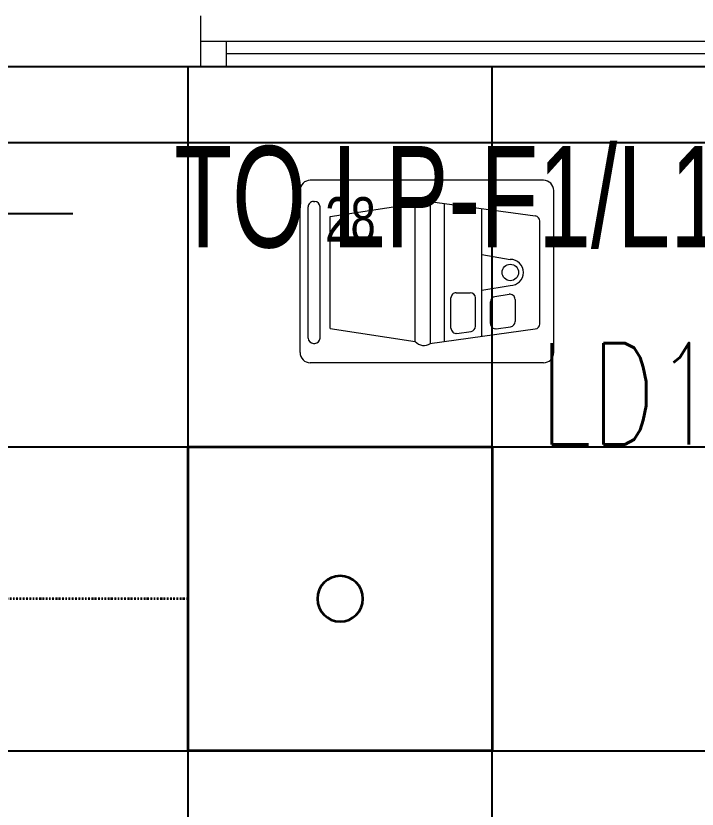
# Model space of a CAD drawing. Extents: x -12260 to 57327, y -29287 to 19916.
# Drawn here: x 12337 to 13680, y -4275 to -2710 of the extents above; entities that cross this region are included whole.
import ezdxf
from ezdxf import colors
from ezdxf.entities.mleader import LeaderData, LeaderLine
from ezdxf.enums import TextEntityAlignment as Align
from ezdxf.math import Vec2, Vec3

# ---------------------------------------------------------------- set-up
doc = ezdxf.new("R2010")
doc.units = 0
doc.header["$LTSCALE"] = 0.25
doc.linetypes.add('DASHDOT', pattern=[25.4, 12.7, -6.35, 0, -6.35])
for name, color, linetype, lineweight in [('01-First Floor$0$72_EGR_EQP_TAG', 142, 'Continuous', 5), ('01-First Floor$0$Aluminum', 251, 'Continuous', 5), ('01-First Floor$0$LOADING', 253, 'Continuous', 5), ('01-First Floor$0$Walls', 251, 'Continuous', 5), ('E-LITE-CIRC-NUMB', 6, 'Continuous', 25), ('E-LITE-CLNG', 150, 'Continuous', 35), ('E-LITE-CLNG-CNDT', 6, 'DASHDOT', 35), ('E-LITE-CTRL', 6, 'Continuous', 25), ('E-LITE-IDEN', 6, 'Continuous', 25), ('E-LITE-TEXT', 6, 'Continuous', 25)]:
    doc.layers.add(name, color=color, linetype=linetype, lineweight=lineweight)
doc.layers.add('01-First Floor$0$FALSE CEILING', color=251, linetype='Continuous')
doc.styles.add('01-First Floor$0$X3G_ENTITY_257CFD', font='swisscl.ttf', dxfattribs={"height": 200})
doc.styles.add('DC_Elc_Romans', font='elc_romans.shx', dxfattribs={"width": 0.7})
doc.styles.add('DC_SIMPLEX', font='SIMPLEX.shx', dxfattribs={"width": 0.7})

# ---------------------------------------------------------------- blocks, each defined once
blk = doc.blocks.new('*X471')
at = {"color": 0}
for p, q in [((5, 3), (5, 3)), ((5, 3), (5, 3)), ((5, 3), (5, 3)), ((5, 3), (5, 3)), ((5, 3), (5, 3)), ((5, 3), (5, 3)), ((5, 3), (5, 3)), ((5, 3), (5, 3)), ((5, 3), (5, 3)), ((5, 3), (5, 3)), ((5, 3), (5, 3)), ((5, 3), (5, 3)), ((5, 3), (5, 3)), ((5, 3), (5, 3)), ((5, 3), (5, 3)), ((5, 3), (5, 3)), ((5, 3), (5, 3)), ((5, 3), (5, 3)), ((5, 3), (5, 3)), ((5, 3), (5, 3)), ((5, 3), (5, 3)), ((5, 3), (5, 3)), ((5, 3), (5, 3)), ((5, 3), (5, 3)), ((5, 3), (5, 3)), ((5, 3), (5, 3)), ((5, 3), (5, 3)), ((5, 3), (5, 3)), ((5, 3), (5, 3)), ((5, 3), (5, 3)), ((5, 3), (5, 3)), ((5, 3), (5, 3)), ((5, 3), (5, 3)), ((5, 3), (5, 3)), ((5, 3), (5, 3)), ((5, 3), (5, 3)), ((5, 3), (5, 3)), ((5, 3), (5, 3)), ((5, 3), (5, 3)), ((5, 3), (5, 3)), ((5, 3), (5, 3)), ((5, 3), (5, 3)), ((5, 3), (5, 3)), ((5, 3), (5, 3)), ((5, 3), (5, 3)), ((5, 3), (5, 3)), ((5, 3), (5, 3)), ((5, 3), (5, 3)), ((5, 3), (5, 3)), ((5, 3), (5, 3)), ((5, 3), (5, 3)), ((5, 3), (5, 3)), ((5, 3), (5, 3)), ((5, 3), (5, 3)), ((5, 3), (5, 3)), ((5, 3), (5, 3)), ((5, 3), (5, 3)), ((5, 3), (5, 3)), ((5, 3), (5, 3)), ((5, 3), (5, 3)), ((5, 3), (5, 3)), ((5, 3), (5, 3)), ((5, 3), (5, 3)), ((5, 3), (5, 3)), ((5, 3), (5, 3)), ((5, 3), (5, 3)), ((6, 3), (5, 3)), ((5, 3), (5, 3)), ((6, 3), (5, 3)), ((5, 3), (5, 3)), ((6, 3), (5, 3)), ((5, 3), (5, 3)), ((6, 3), (5, 3)), ((5, 3), (5, 3)), ((5, 3), (5, 3)), ((5, 3), (5, 3)), ((5, 3), (5, 3)), ((5, 3), (5, 3)), ((5, 3), (5, 3)), ((5, 3), (5, 3)), ((5, 3), (5, 3)), ((5, 3), (5, 3)), ((5, 3), (5, 3)), ((5, 3), (5, 3)), ((5, 3), (5, 3)), ((5, 3), (5, 3)), ((5, 3), (5, 3)), ((5, 3), (5, 3)), ((5, 3), (5, 3)), ((5, 3), (5, 3)), ((5, 3), (5, 3)), ((5, 3), (5, 3)), ((5, 3), (5, 3)), ((5, 3), (5, 3)), ((5, 3), (5, 3)), ((5, 3), (5, 3)), ((6, 3), (6, 3)), ((6, 3), (6, 3)), ((6, 3), (6, 3)), ((6, 3), (6, 3)), ((6, 3), (6, 3)), ((6, 3), (6, 3)), ((6, 3), (6, 3)), ((6, 3), (6, 3)), ((6, 3), (6, 3)), ((6, 3), (6, 3)), ((6, 3), (6, 3)), ((6, 3), (6, 3)), ((6, 3), (6, 3)), ((6, 3), (6, 3)), ((6, 3), (6, 3)), ((6, 3), (6, 3)), ((6, 3), (6, 3)), ((6, 3), (6, 3)), ((6, 3), (6, 3)), ((6, 3), (6, 3)), ((6, 3), (6, 3)), ((6, 3), (6, 3)), ((6, 3), (6, 3)), ((6, 3), (6, 3)), ((6, 3), (6, 3)), ((6, 3), (6, 3)), ((6, 3), (6, 3)), ((6, 3), (6, 3)), ((6, 3), (6, 3)), ((6, 3), (6, 3)), ((6, 3), (6, 3)), ((6, 3), (6, 3)), ((6, 3), (6, 3)), ((6, 3), (6, 3)), ((6, 3), (6, 3)), ((6, 3), (6, 3)), ((6, 3), (6, 3)), ((6, 3), (6, 3)), ((6, 3), (6, 3)), ((6, 3), (6, 3)), ((6, 3), (6, 3)), ((6, 3), (6, 3)), ((6, 3), (6, 3)), ((6, 3), (6, 3)), ((6, 3), (6, 3)), ((6, 3), (6, 3)), ((6, 3), (6, 3)), ((6, 3), (6, 3)), ((6, 3), (6, 3)), ((6, 3), (6, 3)), ((6, 3), (6, 3)), ((6, 3), (6, 3)), ((6, 3), (6, 3)), ((6, 3), (6, 3)), ((6, 3), (6, 3)), ((6, 3), (6, 3)), ((6, 3), (6, 3)), ((6, 3), (6, 3)), ((6, 3), (6, 3)), ((6, 3), (6, 3)), ((6, 3), (6, 3)), ((6, 3), (6, 3)), ((6, 3), (6, 3)), ((6, 3), (6, 3)), ((6, 3), (6, 3)), ((6, 3), (6, 3)), ((6, 3), (6, 3)), ((6, 3), (6, 3)), ((6, 3), (6, 3)), ((6, 3), (6, 3)), ((6, 3), (6, 3)), ((6, 3), (6, 3)), ((6, 3), (6, 3)), ((6, 3), (6, 3)), ((6, 3), (6, 3)), ((6, 3), (6, 3)), ((6, 3), (6, 3)), ((6, 3), (6, 3)), ((6, 3), (6, 3)), ((6, 3), (6, 3)), ((6, 3), (6, 3)), ((6, 3), (6, 3)), ((6, 3), (6, 3)), ((6, 3), (6, 3)), ((6, 3), (6, 3)), ((6, 3), (6, 3)), ((6, 3), (6, 3)), ((6, 3), (6, 3)), ((6, 3), (6, 3)), ((6, 3), (6, 3)), ((6, 3), (6, 3)), ((6, 3), (6, 3)), ((6, 3), (6, 3)), ((6, 3), (6, 3)), ((6, 3), (6, 3)), ((6, 3), (6, 3)), ((6, 3), (6, 3)), ((6, 3), (6, 3)), ((6, 3), (6, 3)), ((6, 3), (6, 3)), ((6, 3), (6, 3)), ((6, 3), (6, 3)), ((6, 3), (6, 3)), ((6, 3), (6, 3)), ((6, 3), (6, 3)), ((6, 3), (6, 3)), ((6, 3), (6, 3)), ((6, 3), (6, 3)), ((6, 3), (6, 3)), ((6, 3), (6, 3)), ((6, 3), (6, 3)), ((6, 3), (6, 3)), ((6, 3), (6, 3)), ((6, 3), (6, 3)), ((6, 3), (6, 3)), ((6, 3), (6, 3)), ((6, 3), (6, 3)), ((6, 3), (6, 3)), ((6, 3), (6, 3)), ((6, 3), (6, 3)), ((6, 3), (6, 3)), ((6, 3), (6, 3)), ((6, 3), (6, 3)), ((6, 3), (6, 3)), ((6, 3), (6, 3)), ((6, 3), (6, 3)), ((6, 3), (6, 3)), ((6, 3), (6, 3)), ((6, 3), (6, 3)), ((6, 3), (6, 3)), ((6, 3), (6, 3)), ((6, 3), (6, 3)), ((6, 3), (6, 3)), ((6, 3), (6, 3)), ((6, 3), (6, 3)), ((6, 3), (6, 3)), ((6, 3), (6, 3)), ((6, 3), (6, 3)), ((6, 3), (6, 3)), ((6, 3), (6, 3)), ((6, 3), (6, 3)), ((6, 3), (6, 3)), ((6, 3), (6, 3)), ((6, 3), (6, 3)), ((6, 3), (6, 3)), ((6, 3), (6, 3)), ((6, 3), (6, 3)), ((6, 3), (6, 3)), ((6, 3), (6, 3)), ((6, 3), (6, 3)), ((6, 3), (6, 3)), ((6, 3), (6, 3)), ((6, 3), (6, 3)), ((6, 3), (6, 3)), ((6, 3), (6, 3)), ((6, 3), (6, 3)), ((6, 3), (6, 3)), ((6, 3), (6, 3)), ((6, 3), (6, 3)), ((6, 3), (6, 3)), ((6, 3), (6, 3)), ((6, 3), (6, 3)), ((6, 3), (6, 3)), ((6, 3), (6, 3)), ((6, 3), (6, 3)), ((6, 3), (6, 3)), ((6, 3), (6, 3)), ((6, 3), (6, 3)), ((6, 3), (6, 3)), ((6, 3), (6, 3)), ((6, 3), (6, 3)), ((6, 3), (6, 3)), ((6, 3), (6, 3)), ((6, 3), (6, 3)), ((6, 3), (6, 3)), ((6, 3), (6, 3)), ((6, 3), (6, 3)), ((6, 3), (6, 3)), ((6, 3), (6, 3)), ((6, 3), (6, 3)), ((6, 3), (6, 3)), ((6, 3), (6, 3)), ((6, 3), (6, 3)), ((6, 3), (6, 3)), ((6, 3), (6, 3)), ((6, 3), (6, 3)), ((6, 3), (6, 3)), ((6, 3), (6, 3)), ((6, 3), (6, 3)), ((6, 3), (6, 3)), ((6, 3), (6, 3)), ((6, 3), (6, 3)), ((6, 3), (6, 3)), ((6, 3), (6, 3)), ((6, 3), (6, 3)), ((6, 3), (6, 3)), ((6, 3), (6, 3)), ((6, 3), (6, 3)), ((6, 3), (6, 3)), ((6, 3), (6, 3)), ((6, 3), (6, 3)), ((6, 3), (6, 3)), ((6, 3), (6, 3)), ((6, 3), (6, 3)), ((6, 3), (5, 3)), ((6, 3), (5, 3)), ((6, 3), (5, 3)), ((6, 3), (5, 3)), ((6, 3), (5, 3)), ((6, 3), (6, 3)), ((6, 3), (6, 3)), ((6, 3), (6, 3)), ((6, 3), (6, 3)), ((6, 3), (6, 3)), ((6, 3), (6, 3)), ((6, 3), (6, 3)), ((6, 3), (6, 3)), ((6, 3), (6, 3)), ((6, 3), (6, 3)), ((6, 3), (6, 3)), ((6, 3), (6, 3)), ((6, 3), (6, 3)), ((6, 3), (6, 3)), ((6, 3), (6, 3)), ((6, 3), (6, 3)), ((6, 3), (6, 3)), ((6, 3), (6, 3)), ((6, 3), (6, 3)), ((6, 3), (6, 3)), ((6, 3), (6, 3)), ((6, 3), (6, 3)), ((6, 3), (6, 3)), ((6, 3), (6, 3)), ((6, 3), (6, 3)), ((6, 3), (6, 3)), ((6, 3), (6, 3)), ((6, 3), (6, 3)), ((6, 3), (6, 3)), ((6, 3), (6, 3)), ((6, 3), (6, 3)), ((6, 3), (6, 3)), ((6, 3), (6, 3)), ((6, 3), (6, 3)), ((6, 3), (6, 3)), ((6, 3), (6, 3)), ((6, 3), (6, 3)), ((6, 3), (6, 3)), ((6, 3), (6, 3)), ((6, 3), (6, 3)), ((6, 3), (6, 3)), ((6, 3), (6, 3)), ((6, 3), (6, 3)), ((6, 3), (6, 3)), ((6, 3), (6, 3)), ((6, 3), (6, 3)), ((6, 3), (6, 3)), ((6, 3), (6, 3)), ((6, 3), (6, 3)), ((6, 3), (6, 3)), ((6, 3), (6, 3)), ((6, 3), (6, 3)), ((6, 3), (6, 3)), ((6, 3), (6, 3)), ((6, 3), (6, 3)), ((6, 3), (6, 3)), ((6, 3), (6, 3)), ((6, 3), (6, 3)), ((6, 3), (6, 3)), ((6, 3), (6, 3)), ((6, 3), (6, 3)), ((6, 3), (6, 3)), ((6, 3), (6, 3)), ((6, 3), (6, 3)), ((6, 3), (6, 3)), ((6, 3), (6, 3)), ((6, 3), (6, 3)), ((6, 3), (6, 3)), ((6, 3), (6, 3)), ((6, 3), (6, 3)), ((6, 3), (6, 3)), ((6, 3), (6, 3)), ((6, 3), (6, 3)), ((6, 3), (6, 3)), ((6, 3), (6, 3)), ((6, 3), (6, 3)), ((6, 3), (6, 3)), ((6, 3), (6, 3)), ((6, 3), (6, 3)), ((6, 3), (6, 3)), ((6, 3), (6, 3)), ((6, 3), (6, 3)), ((6, 3), (6, 3)), ((6, 3), (6, 3)), ((6, 3), (6, 3)), ((6, 3), (6, 3)), ((6, 3), (6, 3)), ((6, 3), (6, 3)), ((6, 3), (6, 3)), ((6, 3), (6, 3)), ((6, 3), (6, 3)), ((6, 3), (6, 3)), ((6, 3), (6, 3)), ((6, 3), (6, 3)), ((6, 3), (6, 3)), ((6, 3), (6, 3)), ((6, 3), (6, 3)), ((6, 3), (6, 3)), ((6, 3), (6, 3)), ((6, 3), (6, 3)), ((6, 3), (6, 3)), ((6, 3), (6, 3)), ((6, 3), (6, 3)), ((6, 3), (6, 3)), ((6, 3), (6, 3)), ((6, 3), (6, 3)), ((6, 3), (6, 3)), ((6, 3), (6, 3)), ((6, 3), (6, 3)), ((6, 3), (6, 3)), ((6, 3), (6, 3)), ((6, 3), (6, 3)), ((6, 3), (6, 3)), ((6, 3), (6, 3)), ((6, 3), (6, 3)), ((6, 3), (6, 3)), ((6, 3), (6, 3)), ((6, 3), (6, 3)), ((6, 3), (6, 3)), ((6, 3), (6, 3)), ((6, 3), (6, 3)), ((6, 3), (6, 3)), ((6, 3), (6, 3)), ((6, 3), (6, 3)), ((6, 3), (6, 3)), ((6, 3), (6, 3)), ((6, 3), (6, 3)), ((6, 3), (6, 3)), ((6, 3), (6, 3)), ((6, 3), (6, 3)), ((6, 3), (6, 3)), ((6, 3), (6, 3)), ((6, 3), (6, 3)), ((6, 3), (6, 3)), ((6, 3), (6, 3)), ((6, 3), (6, 3)), ((6, 3), (6, 3)), ((6, 3), (6, 3)), ((6, 3), (6, 3)), ((6, 3), (6, 3)), ((6, 3), (6, 3)), ((6, 3), (6, 3)), ((6, 3), (6, 3)), ((6, 3), (6, 3)), ((6, 3), (6, 3)), ((6, 3), (6, 3)), ((6, 3), (6, 3)), ((6, 3), (6, 3)), ((6, 3), (6, 3)), ((6, 3), (6, 3)), ((6, 3), (6, 3)), ((6, 3), (6, 3)), ((6, 3), (6, 3)), ((6, 3), (6, 3)), ((6, 3), (6, 3)), ((6, 3), (6, 3)), ((6, 3), (6, 3)), ((6, 3), (6, 3)), ((6, 3), (6, 3)), ((6, 3), (6, 3)), ((6, 3), (6, 3)), ((6, 3), (6, 3)), ((6, 3), (6, 3)), ((6, 3), (6, 3)), ((6, 3), (6, 3)), ((6, 3), (6, 3)), ((6, 3), (6, 3)), ((6, 3), (6, 3)), ((6, 3), (6, 3)), ((6, 3), (6, 3)), ((6, 3), (6, 3)), ((6, 3), (6, 3)), ((6, 3), (6, 3)), ((6, 3), (6, 3)), ((6, 3), (6, 3)), ((6, 3), (6, 3)), ((6, 3), (6, 3)), ((6, 3), (6, 3)), ((6, 3), (6, 3)), ((6, 3), (6, 3)), ((6, 3), (6, 3)), ((6, 3), (6, 3)), ((6, 3), (6, 3)), ((6, 3), (6, 3)), ((6, 3), (6, 3)), ((6, 3), (6, 3)), ((6, 3), (6, 3)), ((6, 3), (6, 3)), ((6, 3), (6, 3)), ((6, 3), (6, 3)), ((6, 3), (6, 3)), ((6, 3), (6, 3)), ((6, 3), (6, 3)), ((6, 3), (6, 3)), ((6, 3), (6, 3)), ((6, 3), (6, 3)), ((6, 3), (6, 3)), ((6, 3), (6, 3)), ((6, 3), (6, 3)), ((6, 3), (6, 3)), ((6, 3), (6, 3)), ((6, 3), (6, 3)), ((6, 3), (6, 3)), ((6, 3), (6, 3)), ((6, 3), (6, 3)), ((6, 3), (6, 3)), ((6, 3), (6, 3)), ((6, 3), (6, 3)), ((6, 3), (6, 3)), ((6, 3), (6, 3)), ((6, 3), (6, 3)), ((6, 3), (6, 3)), ((6, 3), (6, 3)), ((6, 3), (6, 3)), ((6, 3), (6, 3)), ((6, 3), (6, 3)), ((6, 3), (6, 3)), ((6, 3), (6, 3)), ((6, 3), (6, 3)), ((6, 3), (6, 3)), ((6, 3), (6, 3)), ((6, 3), (6, 3)), ((6, 3), (6, 3)), ((6, 3), (6, 3)), ((6, 3), (6, 3)), ((6, 3), (6, 3)), ((6, 3), (6, 3)), ((6, 3), (6, 3)), ((6, 3), (6, 3)), ((6, 3), (6, 3)), ((6, 3), (6, 3)), ((6, 3), (6, 3)), ((6, 3), (6, 3)), ((6, 3), (6, 3)), ((6, 3), (6, 3)), ((6, 3), (6, 3)), ((6, 3), (6, 3)), ((6, 3), (6, 3)), ((6, 3), (6, 3)), ((6, 3), (6, 3)), ((6, 3), (6, 3)), ((6, 3), (6, 3)), ((6, 3), (6, 3)), ((6, 3), (6, 3)), ((6, 3), (6, 3)), ((6, 3), (6, 3)), ((6, 3), (6, 3)), ((6, 3), (6, 3)), ((6, 3), (6, 3)), ((6, 3), (6, 3)), ((6, 3), (6, 3)), ((6, 3), (6, 3)), ((6, 3), (6, 3)), ((6, 3), (6, 3)), ((6, 3), (6, 3)), ((6, 3), (6, 3)), ((6, 3), (6, 3)), ((6, 3), (6, 3)), ((6, 3), (6, 3)), ((6, 3), (6, 3)), ((6, 3), (6, 3)), ((6, 3), (6, 3)), ((6, 3), (6, 3)), ((6, 3), (6, 3)), ((6, 3), (6, 3)), ((6, 3), (6, 3)), ((6, 3), (6, 3)), ((6, 3), (6, 3)), ((6, 3), (6, 3)), ((6, 3), (6, 3)), ((6, 3), (6, 3)), ((6, 3), (6, 3)), ((6, 3), (6, 3)), ((6, 3), (6, 3)), ((6, 3), (6, 3)), ((6, 3), (6, 3)), ((6, 3), (6, 3)), ((6, 3), (6, 3)), ((6, 3), (6, 3)), ((6, 3), (6, 3)), ((6, 3), (6, 3)), ((6, 3), (6, 3)), ((6, 3), (6, 3)), ((6, 3), (6, 3)), ((6, 3), (6, 3)), ((6, 3), (6, 3)), ((6, 3), (6, 3)), ((6, 3), (6, 3)), ((6, 3), (6, 3)), ((6, 3), (6, 3)), ((6, 3), (6, 3)), ((6, 3), (6, 3)), ((6, 3), (6, 3)), ((6, 3), (6, 3)), ((6, 3), (6, 3)), ((6, 3), (6, 3)), ((6, 3), (6, 3)), ((6, 3), (6, 3)), ((6, 3), (6, 3)), ((6, 3), (6, 3)), ((6, 3), (6, 3)), ((6, 3), (6, 3)), ((6, 3), (6, 3)), ((6, 3), (6, 3)), ((6, 3), (6, 3)), ((6, 3), (6, 3)), ((6, 3), (6, 3)), ((6, 3), (6, 3)), ((6, 3), (6, 3)), ((6, 3), (6, 3)), ((6, 3), (6, 3)), ((6, 3), (6, 3)), ((6, 3), (6, 3)), ((6, 3), (6, 3)), ((6, 3), (6, 3)), ((6, 3), (6, 3)), ((6, 3), (6, 3))]:
    blk.add_line(p, q, dxfattribs=at)
blk = doc.blocks.new('*X472')
at = {"color": 0}
for p, q in [((13, 1), (13, 1)), ((13, 1), (13, 1)), ((13, 1), (13, 1)), ((13, 1), (13, 1)), ((13, 1), (13, 1)), ((13, 1), (13, 1)), ((13, 1), (13, 1)), ((13, 1), (13, 1)), ((13, 1), (13, 1)), ((13, 1), (13, 1)), ((13, 1), (13, 1)), ((13, 1), (13, 1)), ((13, 1), (13, 1)), ((13, 1), (13, 1)), ((13, 1), (13, 1)), ((13, 1), (14, 1)), ((13, 1), (14, 1)), ((13, 1), (14, 1)), ((13, 1), (13, 1)), ((13, 1), (13, 1)), ((13, 1), (13, 1)), ((13, 1), (13, 1)), ((13, 1), (13, 1)), ((13, 1), (13, 1)), ((13, 1), (13, 1)), ((13, 1), (13, 1)), ((13, 1), (13, 1)), ((13, 1), (13, 1)), ((13, 1), (13, 1)), ((13, 1), (13, 1)), ((13, 1), (13, 1)), ((13, 1), (13, 1)), ((13, 1), (13, 1)), ((13, 1), (13, 1)), ((13, 1), (13, 1)), ((13, 1), (13, 1)), ((13, 1), (13, 1)), ((13, 1), (13, 1)), ((13, 1), (13, 1)), ((13, 1), (13, 1)), ((13, 1), (13, 1)), ((13, 1), (13, 1)), ((13, 1), (13, 1)), ((13, 1), (13, 1)), ((13, 1), (13, 1)), ((13, 1), (13, 1)), ((13, 1), (13, 1)), ((13, 1), (13, 1)), ((13, 1), (13, 1)), ((13, 1), (13, 1)), ((13, 1), (13, 1)), ((13, 1), (13, 1)), ((13, 1), (13, 1)), ((13, 1), (13, 1)), ((13, 1), (13, 1)), ((13, 1), (13, 1)), ((13, 1), (13, 1)), ((13, 1), (13, 1)), ((13, 1), (13, 1)), ((13, 1), (13, 1)), ((13, 1), (13, 1)), ((13, 1), (13, 1)), ((13, 1), (13, 1)), ((13, 1), (13, 1)), ((13, 1), (13, 1)), ((13, 1), (13, 1)), ((13, 1), (13, 1)), ((13, 1), (13, 1)), ((13, 1), (13, 1)), ((13, 1), (13, 1)), ((13, 1), (13, 1)), ((13, 1), (13, 1)), ((13, 1), (13, 1)), ((13, 1), (13, 1)), ((13, 1), (13, 1)), ((13, 1), (13, 1)), ((13, 1), (13, 1)), ((13, 1), (13, 1)), ((13, 1), (13, 1)), ((13, 1), (13, 1)), ((13, 1), (13, 1)), ((13, 1), (13, 1)), ((13, 1), (13, 1)), ((13, 1), (13, 1)), ((13, 1), (13, 1)), ((13, 1), (13, 1)), ((13, 1), (13, 1)), ((13, 1), (13, 1)), ((13, 1), (13, 1)), ((13, 1), (13, 1)), ((13, 1), (13, 1)), ((13, 1), (13, 1)), ((13, 1), (13, 1)), ((13, 1), (13, 1)), ((13, 1), (13, 1)), ((13, 1), (13, 1)), ((13, 1), (13, 1)), ((13, 1), (13, 1)), ((13, 1), (13, 1)), ((13, 1), (13, 1)), ((13, 1), (13, 1)), ((13, 1), (13, 1)), ((13, 1), (13, 1)), ((13, 1), (13, 1)), ((13, 1), (13, 1)), ((13, 1), (13, 1)), ((13, 1), (13, 1)), ((13, 1), (13, 1)), ((13, 1), (13, 1)), ((13, 1), (13, 1)), ((13, 1), (13, 1)), ((13, 1), (13, 1)), ((13, 1), (13, 1)), ((13, 1), (13, 1)), ((13, 1), (13, 1)), ((13, 1), (13, 1)), ((13, 1), (13, 1)), ((13, 1), (13, 1)), ((13, 1), (13, 1)), ((13, 1), (13, 1)), ((13, 1), (13, 1)), ((13, 1), (13, 1)), ((13, 1), (13, 1)), ((13, 1), (14, 1)), ((13, 0), (13, 0)), ((13, 0), (13, 0)), ((13, 0), (13, 0)), ((13, 0), (13, 0)), ((13, 0), (13, 0)), ((13, 0), (13, 0)), ((13, 0), (13, 0)), ((13, 0), (13, 0)), ((13, 0), (13, 0)), ((13, 0), (13, 0)), ((13, 0), (13, 0)), ((13, 0), (13, 0)), ((13, 0), (13, 0)), ((13, 0), (13, 0)), ((13, 0), (13, 0)), ((13, 0), (13, 0)), ((13, 0), (13, 0)), ((13, 0), (13, 0)), ((13, 0), (13, 0)), ((13, 0), (13, 0)), ((13, 0), (13, 0)), ((13, 0), (13, 0)), ((13, 0), (13, 0)), ((13, 0), (13, 0)), ((13, 0), (13, 0)), ((13, 0), (13, 0)), ((13, 0), (13, 0)), ((13, 0), (13, 0)), ((13, 0), (13, 0)), ((13, 0), (13, 0)), ((13, 0), (13, 0)), ((13, 0), (13, 0)), ((13, 0), (13, 0)), ((13, 0), (13, 0)), ((13, 0), (13, 0)), ((13, 0), (13, 0)), ((13, 0), (13, 0)), ((13, 0), (13, 0)), ((13, 0), (13, 0)), ((13, 0), (13, 0)), ((13, 0), (13, 0)), ((13, 0), (13, 0)), ((13, 0), (13, 0)), ((13, 0), (13, 0)), ((13, 0), (13, 0)), ((13, 0), (13, 0)), ((13, 0), (13, 0)), ((13, 0), (13, 0)), ((13, 0), (14, 0)), ((13, 0), (14, 0)), ((13, 0), (13, 0)), ((13, 0), (14, 0)), ((14, 1), (14, 1)), ((14, 1), (14, 1)), ((14, 1), (14, 1)), ((14, 1), (14, 1)), ((14, 1), (14, 1)), ((14, 1), (14, 1)), ((14, 1), (14, 1)), ((14, 1), (14, 1)), ((14, 1), (14, 1)), ((14, 1), (14, 1)), ((14, 1), (14, 1)), ((14, 1), (14, 1)), ((14, 1), (14, 1)), ((14, 1), (14, 1)), ((14, 1), (14, 1)), ((14, 1), (14, 1)), ((14, 1), (14, 1)), ((14, 1), (14, 1)), ((14, 1), (14, 1)), ((14, 1), (14, 1)), ((14, 1), (14, 1)), ((14, 1), (14, 1)), ((14, 1), (14, 1)), ((14, 1), (14, 1)), ((14, 1), (14, 1)), ((14, 1), (14, 1)), ((14, 1), (14, 1)), ((14, 1), (14, 1)), ((14, 1), (14, 1)), ((14, 1), (14, 1)), ((14, 1), (14, 1)), ((14, 1), (14, 1)), ((14, 1), (14, 1)), ((14, 1), (14, 1)), ((14, 1), (14, 1)), ((14, 1), (14, 1)), ((14, 1), (14, 1)), ((14, 1), (14, 1)), ((14, 1), (14, 1)), ((14, 1), (14, 1)), ((14, 1), (14, 1)), ((14, 1), (14, 1)), ((14, 1), (14, 1)), ((14, 1), (14, 1)), ((14, 1), (14, 1)), ((14, 1), (14, 1)), ((14, 1), (14, 1)), ((14, 1), (14, 1)), ((14, 1), (14, 1)), ((14, 1), (14, 1)), ((14, 1), (14, 1)), ((14, 1), (14, 1)), ((14, 1), (14, 1)), ((14, 1), (14, 1)), ((14, 1), (14, 1)), ((14, 1), (14, 1)), ((14, 1), (14, 1)), ((14, 1), (14, 1)), ((14, 1), (14, 1)), ((14, 1), (14, 1)), ((14, 1), (14, 1)), ((14, 1), (14, 1)), ((14, 1), (14, 1)), ((14, 1), (14, 1)), ((14, 1), (14, 1)), ((14, 1), (14, 1)), ((14, 1), (14, 1)), ((14, 1), (14, 1)), ((14, 1), (14, 1)), ((14, 1), (14, 1)), ((14, 1), (14, 1)), ((14, 1), (14, 1)), ((14, 1), (14, 1)), ((14, 1), (14, 1)), ((14, 1), (14, 1)), ((14, 1), (14, 1)), ((14, 1), (14, 1)), ((14, 1), (14, 1)), ((14, 1), (14, 1)), ((14, 1), (14, 1)), ((14, 1), (14, 1)), ((14, 1), (14, 1)), ((14, 1), (14, 1)), ((14, 1), (14, 1)), ((14, 1), (14, 1)), ((14, 1), (14, 1)), ((14, 1), (14, 1)), ((14, 1), (14, 1)), ((14, 1), (14, 1)), ((14, 1), (14, 1)), ((14, 1), (14, 1)), ((14, 1), (14, 1)), ((14, 1), (14, 1)), ((14, 1), (14, 1)), ((14, 0), (14, 0)), ((14, 0), (14, 0)), ((14, 0), (14, 0)), ((14, 0), (14, 0)), ((14, 0), (14, 0)), ((14, 0), (14, 0)), ((14, 0), (14, 0)), ((14, 0), (14, 0)), ((14, 0), (14, 0)), ((14, 0), (14, 0)), ((14, 0), (14, 0)), ((14, 0), (14, 0)), ((14, 0), (14, 0)), ((14, 0), (14, 0)), ((14, 0), (14, 0)), ((14, 0), (14, 0)), ((14, 0), (14, 0)), ((14, 0), (14, 0)), ((14, 0), (14, 0)), ((14, 0), (14, 0)), ((14, 0), (14, 0)), ((14, 0), (14, 0)), ((14, 0), (14, 0)), ((14, 0), (14, 0)), ((14, 0), (14, 0)), ((14, 0), (14, 0)), ((14, 0), (14, 0)), ((14, 0), (14, 0)), ((14, 0), (14, 0)), ((14, 0), (14, 0)), ((14, 0), (14, 0)), ((14, 0), (14, 0)), ((14, 0), (14, 0)), ((14, 0), (14, 0)), ((14, 0), (14, 0)), ((14, 0), (14, 0)), ((14, 0), (14, 0)), ((14, 0), (14, 0)), ((14, 0), (14, 0)), ((14, 0), (14, 0)), ((14, 0), (14, 0)), ((14, 0), (14, 0)), ((14, 0), (14, 0)), ((14, 0), (14, 0)), ((14, 0), (14, 0)), ((14, 0), (14, 0)), ((14, 0), (14, 0)), ((14, 0), (14, 0)), ((13, 0), (13, 0)), ((13, 0), (14, 0)), ((13, 0), (13, 0)), ((13, 0), (14, 0)), ((13, 0), (13, 0)), ((13, 0), (14, 0)), ((13, 0), (13, 0)), ((13, 0), (13, 0)), ((13, 0), (13, 0)), ((13, 0), (13, 0)), ((13, 0), (14, 0)), ((13, 0), (13, 0)), ((13, 0), (14, 0)), ((13, 0), (13, 0)), ((13, 0), (14, 0)), ((13, 0), (13, 0)), ((13, 0), (14, 0)), ((13, 0), (13, 0)), ((13, 0), (14, 0)), ((13, 0), (13, 0)), ((13, 0), (14, 0)), ((13, 0), (13, 0)), ((13, 0), (14, 0)), ((13, 0), (13, 0)), ((13, 0), (13, 0)), ((13, 0), (13, 0)), ((13, 0), (14, 0)), ((13, 0), (13, 0)), ((13, 0), (14, 0)), ((13, 0), (13, 0)), ((13, 0), (14, 0)), ((13, 0), (13, 0)), ((13, 0), (14, 0)), ((13, 0), (13, 0)), ((13, 0), (13, 0)), ((13, 0), (13, 0)), ((13, 0), (13, 0)), ((13, 0), (13, 0)), ((13, 0), (13, 0)), ((13, 0), (13, 0)), ((13, 0), (13, 0)), ((13, 0), (13, 0)), ((13, 0), (13, 0)), ((13, 0), (13, 0)), ((13, 0), (13, 0)), ((13, 0), (13, 0)), ((13, 0), (13, 0)), ((13, 0), (13, 0)), ((13, 0), (13, 0)), ((13, 0), (13, 0)), ((13, 0), (13, 0)), ((13, 0), (13, 0)), ((13, 0), (13, 0)), ((13, 0), (13, 0)), ((13, 0), (13, 0)), ((13, 0), (13, 0)), ((13, 0), (13, 0)), ((13, 0), (13, 0)), ((13, 0), (13, 0)), ((13, 0), (13, 0)), ((13, 0), (13, 0)), ((13, 0), (13, 0)), ((13, 0), (13, 0)), ((13, 0), (13, 0)), ((13, -1), (13, -1)), ((13, -1), (13, -1)), ((13, -1), (13, -1)), ((13, -1), (13, -1)), ((13, -1), (13, -1)), ((13, -1), (14, -1)), ((13, -1), (13, -1)), ((14, 0), (14, 0)), ((14, 0), (14, 0)), ((14, 0), (14, 0)), ((14, 0), (14, 0)), ((14, 0), (14, 0)), ((14, 0), (14, 0)), ((14, 0), (14, 0)), ((14, 0), (14, 0)), ((14, 0), (14, 0)), ((14, 0), (14, 0)), ((14, 0), (14, 0)), ((14, 0), (14, 0)), ((14, 0), (14, 0)), ((14, 0), (14, 0)), ((14, 0), (14, 0)), ((13, 0), (14, 0)), ((14, 0), (14, 0)), ((14, 0), (14, 0)), ((14, 0), (14, 0)), ((14, 0), (14, 0)), ((14, 0), (14, 0)), ((14, 0), (14, 0)), ((14, 0), (14, 0)), ((14, 0), (14, 0)), ((14, 0), (14, 0)), ((14, 0), (14, 0)), ((14, 0), (14, 0)), ((14, 0), (14, 0)), ((14, 0), (14, 0)), ((14, 0), (14, 0)), ((14, 0), (14, 0)), ((14, 0), (14, 0)), ((14, 0), (14, 0)), ((14, 0), (14, 0)), ((14, 0), (14, 0)), ((14, 0), (14, 0)), ((14, 0), (14, 0)), ((14, 0), (14, 0)), ((14, 0), (14, 0)), ((14, 0), (14, 0)), ((14, 0), (14, 0)), ((14, 0), (14, 0)), ((14, 0), (14, 0)), ((14, 0), (14, 0)), ((14, 0), (14, 0)), ((14, 0), (14, 0)), ((14, 0), (14, 0)), ((14, 0), (14, 0)), ((14, 0), (14, 0)), ((14, 0), (14, 0)), ((14, -1), (14, -1)), ((14, -1), (14, -1)), ((14, -1), (14, -1)), ((14, -1), (14, -1)), ((14, -1), (14, -1))]:
    blk.add_line(p, q, dxfattribs=at)
blk = doc.blocks.new('01-First Floor$0$ME13380B-P')
for p, q in [((-0.16, 0.5), (0.16, 0.5)), ((-0.18, 0.02), (-0.18, 0.48)), ((-0.1418, 0.4738), (-0.1418, 0.4709)), ((-0.1316, 0.484), (0.1279, 0.484)), ((0.1382, 0.4738), (0.1382, 0.4709)), ((0.18, 0.02), (0.18, 0.48)), ((-0.1316, 0.4607), (0.1279, 0.4607)), ((-0.1121, 0.4407), (-0.1379, 0.2729)), ((-0.1121, 0.4407), (0.1084, 0.4407)), ((0.1084, 0.4407), (0.1342, 0.2729)), ((-0.1379, 0.2729), (0.1342, 0.2729)), ((-0.1418, 0.244), (-0.1133, 0.0362)), ((-0.1417, 0.2432), (0.138, 0.2432)), ((0.1382, 0.244), (0.1096, 0.0362)), ((-0.1379, 0.2151), (0.1342, 0.2151)), ((-0.122, 0.1909), (-0.1181, 0.163)), ((-0.1118, 0.2026), (-0.0521, 0.2026)), ((-0.0418, 0.1923), (-0.0418, 0.1644)), ((-0.1278, 0.1416), (0.1241, 0.1416)), ((-0.108, 0.1541), (-0.0521, 0.1541)), ((-0.0371, 0.1416), (-0.0277, 0.0855)), ((0.0334, 0.1416), (0.024, 0.0855)), ((-0.1128, 0.1131), (-0.1089, 0.0849)), ((-0.1026, 0.1248), (-0.0597, 0.1248)), ((-0.0496, 0.1162), (-0.0448, 0.088)), ((-0.0549, 0.076), (-0.0988, 0.076)), ((-0.1032, 0.0273), (0.0995, 0.0273)), ((-0.16, 0), (0.16, 0))]:
    blk.add_line(p, q)
for points in [[(0.1084, 0.4407), (0.1084, 0.4407), (0.1084, 0.4407), (0.1084, 0.4407), (0.1084, 0.4407), (0.1084, 0.4407), (0.1084, 0.4407), (0.1084, 0.4407), (0.1084, 0.4407), (0.1084, 0.4407), (0.1084, 0.4407), (0.1084, 0.4407), (0.1084, 0.4407), (0.1084, 0.4407), (0.1084, 0.4407), (0.1084, 0.4407), (0.1084, 0.4407), (0.1084, 0.4407), (0.1084, 0.4407), (0.1084, 0.4407), (0.1084, 0.4407), (0.1084, 0.4407), (0.1084, 0.4407), (0.1084, 0.4407), (0.1084, 0.4407), (0.1084, 0.4407), (0.1084, 0.4407), (0.1084, 0.4407), (0.1084, 0.4407), (0.1084, 0.4407), (0.1084, 0.4407), (0.1084, 0.4407), (0.1084, 0.4407), (0.1084, 0.4407), (0.1084, 0.4407), (0.1084, 0.4407), (0.1084, 0.4407), (0.1084, 0.4407), (0.1084, 0.4407), (0.1084, 0.4407), (0.1084, 0.4407), (0.1084, 0.4407), (0.1084, 0.4407), (0.1084, 0.4407), (0.1084, 0.4407), (0.1084, 0.4407), (0.1084, 0.4407), (0.1084, 0.4407), (0.1084, 0.4407), (0.1084, 0.4407), (0.1084, 0.4407), (0.1084, 0.4407), (0.1084, 0.4407), (0.1084, 0.4407), (0.1084, 0.4407), (0.1084, 0.4407), (0.1084, 0.4407), (0.1084, 0.4407), (0.1084, 0.4407), (0.1084, 0.4407), (0.1084, 0.4407), (0.1084, 0.4407), (0.1084, 0.4407), (0.1084, 0.4407), (0.1084, 0.4407), (0.1084, 0.4407), (0.1084, 0.4407), (0.1084, 0.4407), (0.1084, 0.4407), (0.1084, 0.4407), (0.1084, 0.4407), (0.1084, 0.4407), (0.1084, 0.4407), (0.1084, 0.4407), (0.1084, 0.4407), (0.1084, 0.4407), (0.1084, 0.4407), (0.1084, 0.4407), (0.1084, 0.4407), (0.1084, 0.4407), (0.1084, 0.4407), (0.1084, 0.4407), (0.1084, 0.4407), (0.1084, 0.4407), (0.1084, 0.4407), (0.1084, 0.4407), (0.1084, 0.4407), (0.1084, 0.4407), (0.1084, 0.4407), (0.1084, 0.4407), (0.1084, 0.4407), (0.1084, 0.4407), (0.1084, 0.4407), (0.1084, 0.4407), (0.1084, 0.4407), (0.1084, 0.4407), (0.1084, 0.4407), (0.1084, 0.4407), (0.1084, 0.4407), (0.1084, 0.4407), (0.1084, 0.4407), (0.1084, 0.4407), (0.1084, 0.4407), (0.1084, 0.4407), (0.1084, 0.4407), (0.1084, 0.4407), (0.1084, 0.4407), (0.1084, 0.4407), (0.1084, 0.4407), (0.1084, 0.4407), (0.1084, 0.4407), (0.1084, 0.4407), (0.1084, 0.4407), (0.1084, 0.4407), (0.1084, 0.4407), (0.1084, 0.4407), (0.1084, 0.4407), (0.1084, 0.4407), (0.1084, 0.4407), (0.1084, 0.4407), (0.1084, 0.4407), (0.1084, 0.4407), (0.1084, 0.4407), (0.1084, 0.4407), (0.1084, 0.4407), (0.1084, 0.4407), (0.1084, 0.4407), (0.1084, 0.4407), (0.1084, 0.4407), (0.1084, 0.4407), (0.1084, 0.4407), (0.1084, 0.4407), (0.1084, 0.4407), (0.1084, 0.4407), (0.1084, 0.4407), (0.1084, 0.4407), (0.1084, 0.4407), (0.1084, 0.4407), (0.1084, 0.4407), (0.1084, 0.4407), (0.1084, 0.4407), (0.1084, 0.4407), (0.1084, 0.4407), (0.1084, 0.4407), (0.1084, 0.4407), (0.1084, 0.4407), (0.1084, 0.4407), (0.1084, 0.4407), (0.1084, 0.4407), (0.1084, 0.4407), (0.1084, 0.4407), (0.1084, 0.4407), (0.1084, 0.4407), (0.1084, 0.4407), (0.1084, 0.4407), (0.1084, 0.4407), (0.1084, 0.4407), (0.1084, 0.4407), (0.1084, 0.4407), (0.1084, 0.4407), (0.1084, 0.4407), (0.1084, 0.4407), (0.1084, 0.4407), (0.1084, 0.4407), (0.1084, 0.4407), (0.1084, 0.4407), (0.1084, 0.4407), (0.1084, 0.4407), (0.1084, 0.4407), (0.1084, 0.4407), (0.1084, 0.4407), (0.1084, 0.4407), (0.1084, 0.4407), (0.1084, 0.4407), (0.1084, 0.4407), (0.1084, 0.4407), (0.1084, 0.4407), (0.1084, 0.4407), (0.1084, 0.4407), (0.1084, 0.4407), (0.1084, 0.4407), (0.1084, 0.4407), (0.1084, 0.4407), (0.1084, 0.4407), (0.1084, 0.4407), (0.1084, 0.4407), (0.1084, 0.4407), (0.1084, 0.4407), (0.1084, 0.4407), (0.1084, 0.4407), (0.1084, 0.4407), (0.1084, 0.4407), (0.1084, 0.4407), (0.1084, 0.4407), (0.1084, 0.4407), (0.1084, 0.4407), (0.1084, 0.4407), (0.1084, 0.4407), (0.1084, 0.4407), (0.1084, 0.4407), (0.1084, 0.4407), (0.1084, 0.4407), (0.1084, 0.4407), (0.1084, 0.4407), (0.1084, 0.4407), (0.1084, 0.4407), (0.1084, 0.4407), (0.1084, 0.4407), (0.1084, 0.4407), (0.1084, 0.4407), (0.1084, 0.4407), (0.1084, 0.4407), (0.1084, 0.4407), (0.1084, 0.4407), (0.1084, 0.4407), (0.1084, 0.4407), (0.1084, 0.4407), (0.1084, 0.4407), (0.1084, 0.4407), (0.1084, 0.4407), (0.1084, 0.4407), (0.1084, 0.4407), (0.1084, 0.4407), (0.1084, 0.4407), (0.1084, 0.4407), (0.1084, 0.4407), (0.1084, 0.4407), (0.1084, 0.4407), (0.1084, 0.4407), (0.1084, 0.4407), (0.1084, 0.4407), (0.1084, 0.4407), (0.1084, 0.4407), (0.1084, 0.4407), (0.1084, 0.4407), (0.1084, 0.4407), (0.1084, 0.4407), (0.1084, 0.4407), (0.1084, 0.4407), (0.1084, 0.4407), (0.1084, 0.4407), (0.1084, 0.4407), (0.1084, 0.4407), (0.1084, 0.4407), (0.1084, 0.4407), (0.1084, 0.4407), (0.1084, 0.4407), (0.1084, 0.4407), (0.1084, 0.4407), (0.1084, 0.4407), (0.1084, 0.4407), (0.1084, 0.4407), (0.1084, 0.4407), (0.1084, 0.4407), (0.1084, 0.4407), (0.1084, 0.4407), (0.1084, 0.4407), (0.1084, 0.4407), (0.1084, 0.4407), (0.1084, 0.4407), (0.1084, 0.4407), (0.1084, 0.4407), (0.1084, 0.4407), (0.1084, 0.4407), (0.1084, 0.4407), (0.1084, 0.4407), (0.1084, 0.4407), (0.1084, 0.4407), (0.1084, 0.4407), (0.1084, 0.4407), (0.1084, 0.4407), (0.1084, 0.4407), (0.1084, 0.4407), (0.1084, 0.4407), (0.1084, 0.4407), (0.1084, 0.4407), (0.1084, 0.4407)], [(0.1084, 0.4407), (0.1084, 0.4407), (0.1084, 0.4407), (0.1084, 0.4407), (0.1084, 0.4407), (0.1084, 0.4407), (0.1084, 0.4407), (0.1084, 0.4407), (0.1084, 0.4407), (0.1084, 0.4407), (0.1084, 0.4407), (0.1084, 0.4407), (0.1084, 0.4407), (0.1084, 0.4407), (0.1084, 0.4407), (0.1084, 0.4407), (0.1084, 0.4407), (0.1084, 0.4407), (0.1084, 0.4407), (0.1084, 0.4407), (0.1084, 0.4407), (0.1084, 0.4407), (0.1084, 0.4407), (0.1084, 0.4407), (0.1084, 0.4407), (0.1084, 0.4407), (0.1084, 0.4407), (0.1084, 0.4407), (0.1084, 0.4407), (0.1084, 0.4407), (0.1084, 0.4407), (0.1084, 0.4407), (0.1084, 0.4407), (0.1084, 0.4407), (0.1084, 0.4407), (0.1084, 0.4407), (0.1084, 0.4407), (0.1084, 0.4407), (0.1084, 0.4407), (0.1084, 0.4407), (0.1084, 0.4407), (0.1084, 0.4407), (0.1084, 0.4407), (0.1084, 0.4407), (0.1084, 0.4407), (0.1084, 0.4407), (0.1084, 0.4407), (0.1084, 0.4407), (0.1084, 0.4407), (0.1084, 0.4407), (0.1084, 0.4407), (0.1084, 0.4407), (0.1084, 0.4407), (0.1084, 0.4407), (0.1084, 0.4407), (0.1084, 0.4407), (0.1084, 0.4407), (0.1084, 0.4407), (0.1084, 0.4407), (0.1084, 0.4407), (0.1084, 0.4407), (0.1084, 0.4407), (0.1084, 0.4407), (0.1084, 0.4407), (0.1084, 0.4407), (0.1084, 0.4407), (0.1084, 0.4407), (0.1084, 0.4407), (0.1084, 0.4407), (0.1084, 0.4407), (0.1084, 0.4407), (0.1084, 0.4407), (0.1084, 0.4407), (0.1084, 0.4407), (0.1084, 0.4407), (0.1084, 0.4407), (0.1084, 0.4407), (0.1084, 0.4407), (0.1084, 0.4407), (0.1084, 0.4407), (0.1084, 0.4407), (0.1084, 0.4407), (0.1084, 0.4407), (0.1084, 0.4407), (0.1084, 0.4407), (0.1084, 0.4407), (0.1084, 0.4407), (0.1084, 0.4407), (0.1084, 0.4407), (0.1084, 0.4407), (0.1084, 0.4407), (0.1084, 0.4407), (0.1084, 0.4407), (0.1084, 0.4407), (0.1084, 0.4407), (0.1084, 0.4407), (0.1084, 0.4407), (0.1084, 0.4407), (0.1084, 0.4407), (0.1084, 0.4407), (0.1084, 0.4407), (0.1084, 0.4407), (0.1084, 0.4407), (0.1084, 0.4407), (0.1084, 0.4407), (0.1084, 0.4407), (0.1084, 0.4407), (0.1084, 0.4407), (0.1084, 0.4407), (0.1084, 0.4407), (0.1084, 0.4407), (0.1084, 0.4407), (0.1084, 0.4407), (0.1084, 0.4407), (0.1084, 0.4407), (0.1084, 0.4407), (0.1084, 0.4407), (0.1084, 0.4407), (0.1084, 0.4407), (0.1084, 0.4407), (0.1084, 0.4407), (0.1084, 0.4407), (0.1084, 0.4407), (0.1084, 0.4407), (0.1084, 0.4407), (0.1084, 0.4407), (0.1084, 0.4407), (0.1084, 0.4407), (0.1084, 0.4407), (0.1084, 0.4407), (0.1084, 0.4407), (0.1084, 0.4407), (0.1084, 0.4407), (0.1084, 0.4407), (0.1084, 0.4407), (0.1084, 0.4407), (0.1084, 0.4407), (0.1084, 0.4407), (0.1084, 0.4407), (0.1084, 0.4407), (0.1084, 0.4407), (0.1084, 0.4407), (0.1084, 0.4407), (0.1084, 0.4407), (0.1084, 0.4407), (0.1084, 0.4407), (0.1084, 0.4407), (0.1084, 0.4407), (0.1084, 0.4407), (0.1084, 0.4407), (0.1084, 0.4407), (0.1084, 0.4407), (0.1084, 0.4407), (0.1084, 0.4407), (0.1084, 0.4407), (0.1084, 0.4407), (0.1084, 0.4407), (0.1084, 0.4407), (0.1084, 0.4407), (0.1084, 0.4407), (0.1084, 0.4407), (0.1084, 0.4407), (0.1084, 0.4407), (0.1084, 0.4407), (0.1084, 0.4407), (0.1084, 0.4407), (0.1084, 0.4407), (0.1084, 0.4407), (0.1084, 0.4407), (0.1084, 0.4407), (0.1084, 0.4407), (0.1084, 0.4407), (0.1084, 0.4407), (0.1084, 0.4407), (0.1084, 0.4407), (0.1084, 0.4407), (0.1084, 0.4407), (0.1084, 0.4407), (0.1084, 0.4407), (0.1084, 0.4407), (0.1084, 0.4407), (0.1084, 0.4407), (0.1084, 0.4407), (0.1084, 0.4407), (0.1084, 0.4407), (0.1084, 0.4407), (0.1084, 0.4407), (0.1084, 0.4407), (0.1084, 0.4407), (0.1084, 0.4407), (0.1084, 0.4407), (0.1084, 0.4407), (0.1084, 0.4407), (0.1084, 0.4407), (0.1084, 0.4407), (0.1084, 0.4407), (0.1084, 0.4407), (0.1084, 0.4407), (0.1084, 0.4407), (0.1084, 0.4407), (0.1084, 0.4407), (0.1084, 0.4407), (0.1084, 0.4407), (0.1084, 0.4407), (0.1084, 0.4407), (0.1084, 0.4407), (0.1084, 0.4407), (0.1084, 0.4407), (0.1084, 0.4407), (0.1084, 0.4407), (0.1084, 0.4407), (0.1084, 0.4407), (0.1084, 0.4407), (0.1084, 0.4407), (0.1084, 0.4407), (0.1084, 0.4407), (0.1084, 0.4407), (0.1084, 0.4407), (0.1084, 0.4407)], [(0.1084, 0.4407), (0.1084, 0.4407), (0.1084, 0.4407), (0.1084, 0.4407), (0.1084, 0.4407), (0.1084, 0.4407), (0.1084, 0.4407), (0.1084, 0.4407), (0.1084, 0.4407), (0.1084, 0.4407), (0.1084, 0.4407), (0.1084, 0.4407), (0.1084, 0.4407), (0.1084, 0.4407), (0.1084, 0.4407), (0.1084, 0.4407), (0.1084, 0.4407), (0.1084, 0.4407), (0.1084, 0.4407), (0.1084, 0.4407), (0.1084, 0.4407), (0.1084, 0.4407), (0.1084, 0.4407), (0.1084, 0.4407), (0.1084, 0.4407), (0.1084, 0.4407), (0.1084, 0.4407), (0.1084, 0.4407), (0.1084, 0.4407), (0.1084, 0.4407), (0.1084, 0.4407), (0.1084, 0.4407), (0.1084, 0.4407), (0.1084, 0.4407), (0.1084, 0.4407), (0.1084, 0.4407), (0.1084, 0.4407), (0.1084, 0.4407), (0.1084, 0.4407), (0.1084, 0.4407), (0.1084, 0.4407), (0.1084, 0.4407), (0.1084, 0.4407), (0.1084, 0.4407), (0.1084, 0.4407), (0.1084, 0.4407), (0.1084, 0.4407), (0.1084, 0.4407), (0.1084, 0.4407), (0.1084, 0.4407), (0.1084, 0.4407), (0.1084, 0.4407), (0.1084, 0.4407), (0.1084, 0.4407), (0.1084, 0.4407), (0.1084, 0.4407), (0.1084, 0.4407), (0.1084, 0.4407), (0.1084, 0.4407), (0.1084, 0.4407), (0.1084, 0.4407), (0.1084, 0.4407), (0.1084, 0.4407), (0.1084, 0.4407), (0.1084, 0.4407), (0.1084, 0.4407), (0.1084, 0.4407), (0.1084, 0.4407), (0.1084, 0.4407), (0.1084, 0.4407), (0.1084, 0.4407), (0.1084, 0.4407), (0.1084, 0.4407), (0.1084, 0.4407), (0.1084, 0.4407), (0.1084, 0.4407), (0.1084, 0.4407), (0.1084, 0.4407), (0.1084, 0.4407), (0.1084, 0.4407), (0.1084, 0.4407), (0.1084, 0.4407), (0.1084, 0.4407), (0.1084, 0.4407), (0.1084, 0.4407), (0.1084, 0.4407), (0.1084, 0.4407), (0.1084, 0.4407), (0.1084, 0.4407), (0.1084, 0.4407), (0.1084, 0.4407), (0.1084, 0.4407), (0.1084, 0.4407), (0.1084, 0.4407), (0.1084, 0.4407), (0.1084, 0.4407), (0.1084, 0.4407), (0.1084, 0.4407), (0.1084, 0.4407), (0.1084, 0.4407), (0.1084, 0.4407), (0.1084, 0.4407), (0.1084, 0.4407), (0.1084, 0.4407), (0.1084, 0.4407), (0.1084, 0.4407), (0.1084, 0.4407), (0.1084, 0.4407), (0.1084, 0.4407), (0.1084, 0.4407), (0.1084, 0.4407), (0.1084, 0.4407), (0.1084, 0.4407), (0.1084, 0.4407), (0.1084, 0.4407), (0.1084, 0.4407), (0.1084, 0.4407), (0.1084, 0.4407), (0.1084, 0.4407), (0.1084, 0.4407), (0.1084, 0.4407), (0.1084, 0.4407), (0.1084, 0.4407), (0.1084, 0.4407), (0.1084, 0.4407), (0.1084, 0.4407), (0.1084, 0.4407), (0.1084, 0.4407), (0.1084, 0.4407), (0.1084, 0.4407), (0.1084, 0.4407), (0.1084, 0.4407), (0.1084, 0.4407), (0.1084, 0.4407), (0.1084, 0.4407), (0.1084, 0.4407), (0.1084, 0.4407), (0.1084, 0.4407), (0.1084, 0.4407), (0.1084, 0.4407), (0.1084, 0.4407), (0.1084, 0.4407), (0.1084, 0.4407), (0.1084, 0.4407), (0.1084, 0.4407), (0.1084, 0.4407), (0.1084, 0.4407), (0.1084, 0.4407), (0.1084, 0.4407), (0.1084, 0.4407), (0.1084, 0.4407), (0.1084, 0.4407), (0.1084, 0.4407), (0.1084, 0.4407), (0.1084, 0.4407), (0.1084, 0.4407), (0.1084, 0.4407), (0.1084, 0.4407), (0.1084, 0.4407), (0.1084, 0.4407), (0.1084, 0.4407), (0.1084, 0.4407), (0.1084, 0.4407), (0.1084, 0.4407), (0.1084, 0.4407), (0.1084, 0.4407), (0.1084, 0.4407), (0.1084, 0.4407), (0.1084, 0.4407), (0.1084, 0.4407), (0.1084, 0.4407), (0.1084, 0.4407), (0.1084, 0.4407), (0.1084, 0.4407), (0.1084, 0.4407), (0.1084, 0.4407), (0.1084, 0.4407), (0.1084, 0.4407), (0.1084, 0.4407), (0.1084, 0.4407), (0.1084, 0.4407), (0.1084, 0.4407), (0.1084, 0.4407), (0.1084, 0.4407), (0.1084, 0.4407), (0.1084, 0.4407), (0.1084, 0.4407), (0.1084, 0.4407), (0.1084, 0.4407), (0.1084, 0.4407), (0.1084, 0.4407), (0.1084, 0.4407), (0.1084, 0.4407), (0.1084, 0.4407), (0.1084, 0.4407), (0.1084, 0.4407), (0.1084, 0.4407), (0.1084, 0.4407), (0.1084, 0.4407), (0.1084, 0.4407), (0.1084, 0.4407), (0.1084, 0.4407), (0.1084, 0.4407), (0.1084, 0.4407), (0.1084, 0.4407), (0.1084, 0.4407), (0.1084, 0.4407), (0.1084, 0.4407), (0.1084, 0.4407), (0.1084, 0.4407), (0.1084, 0.4407), (0.1084, 0.4407), (0.1084, 0.4407), (0.1084, 0.4407)]]:
    blk.add_lwpolyline(points, close=True)
blk.add_circle((-0.0018, 0.0855), 0.0163)
for centre, radius, start, end in [((-0.16, 0.48), 0.02, 90, 180), ((0.16, 0.48), 0.02, 360, 90), ((-0.1316, 0.4738), 0.0102, 90, 180), ((-0.1316, 0.4709), 0.0102, 180, 270), ((0.1279, 0.4738), 0.0102, 360, 90), ((0.1279, 0.4709), 0.0102, 270, 360), ((-0.1239, 0.256), 0.022, 129.6723, 215.5529), ((0.1202, 0.256), 0.022, 324.4471, 50.3277), ((-0.1118, 0.1923), 0.0102, 90, 187.8096), ((-0.0521, 0.1923), 0.0102, 360, 90), ((-0.108, 0.1644), 0.0102, 187.8096, 270), ((-0.0521, 0.1644), 0.0102, 270, 360), ((-0.1026, 0.1145), 0.0102, 90, 187.8096), ((-0.0597, 0.1145), 0.0102, 9.5478, 90), ((-0.0988, 0.0863), 0.0102, 187.8096, 270), ((-0.0549, 0.0863), 0.0102, 270, 9.5478), ((-0.0018, 0.0855), 0.0258, 180, 360), ((-0.1032, 0.0376), 0.0102, 187.8096, 270), ((0.0995, 0.0376), 0.0102, 270, 352.1904), ((-0.16, 0.02), 0.02, 180, 270), ((0.16, 0.02), 0.02, 270, 360)]:
    blk.add_arc(centre, radius, start, end)
at = {"color": 1, "xscale": 8.594724931754172e-10, "yscale": 8.594724931754172e-10, "zscale": 8.594724931754172e-10}
blk.add_blockref('*X471', (0.1084, 0.4407), dxfattribs=at)
at = {"color": 8, "xscale": 5.502442945726216e-10, "yscale": 5.502442945726216e-10, "zscale": 5.502442945726216e-10}
blk.add_blockref('*X472', (0.1084, 0.4407), dxfattribs=at)
blk = doc.blocks.new('01-First Floor')
at = {"layer": '01-First Floor$0$Aluminum'}
for p, q in [((12700.9, -2710), (12700.9, -2810)), ((12700.9, -2760), (13850.9, -2760)), ((12750.9, -2760), (12750.9, -2810)), ((13800.9, -2785), (12750.9, -2785)), ((12675.9, -2810), (13875.9, -2810))]:
    blk.add_line(p, q, dxfattribs=at)
at = {"layer": '01-First Floor$0$FALSE CEILING', "linetype": 'Continuous'}
for p, q in [((12676, -7160), (12676, -2810)), ((13276, -7160), (13276, -2810)), ((10276, -2960), (14276, -2960)), ((10276, -3560), (14276, -3560)), ((10276, -4160), (14276, -4160))]:
    blk.add_line(p, q, dxfattribs=at)
at = {"layer": '01-First Floor$0$FALSE CEILING'}
blk.add_lwpolyline([(14276, -7160), (10276, -7160), (10276, -2810), (14276, -2810)], close=True, dxfattribs=at)
at = {"layer": '01-First Floor$0$Walls'}
blk.add_line((10276, -2810), (14276, -2810), dxfattribs=at)
at = {"layer": '01-First Floor$0$LOADING', "xscale": 1000, "yscale": 1000, "zscale": 1000, "rotation": 89.9999999986446}
blk.add_blockref('01-First Floor$0$ME13380B-P', (13397, -3214.4, -0.2), dxfattribs=at)
at = {"layer": '01-First Floor$0$72_EGR_EQP_TAG', "insert": (12996.3, -3067.8, -0.1), "char_height": 87.47, "attachment_point": 2, "style": '01-First Floor$0$X3G_ENTITY_257CFD'}
blk.add_mtext('28', dxfattribs=at)
blk = doc.blocks.new('DC_Arrow-ArrowEllipse')
at = {"color": 0}
blk.add_ellipse((0, 0), major_axis=(0.4, 0), ratio=0.4, dxfattribs=at)
at = {"color": 0, "ltscale": 0.5}
blk.add_solid([(-1.4, 0.1667), (-0.4, 0), (-1.4, -0.1667)], dxfattribs=at)
blk = doc.blocks.new('*U25')
blk.add_lwpolyline([(-300, 300), (-300, -300), (300, -300), (300, 300)], close=True)
blk.add_circle((0, 0), 45)
at = {"layer": 'E-LITE-CIRC-NUMB', "style": 'DC_SIMPLEX', "width": 0.7, "flags": 8}
blk.add_attdef('CIRCUIT', text='', height=200, rotation=0, dxfattribs=at).set_placement((-473.9, 300), align=Align.RIGHT)
at = {"layer": 'E-LITE-CTRL', "style": 'DC_SIMPLEX', "width": 0.7, "flags": 8}
blk.add_attdef('CONTROL', (1118.9, -935), '', height=200, rotation=360, dxfattribs=at)
at = {"layer": 'E-LITE-IDEN', "style": 'DC_SIMPLEX', "width": 0.7, "flags": 8}
blk.add_attdef('TYPE', (460.4, 457.6), '', height=200, rotation=360, dxfattribs=at)

msp = doc.modelspace()

# ---------------------------------------------------------------- linework, layer by layer
at = {"layer": 'E-LITE-CLNG-CNDT'}
msp.add_lwpolyline([(12676, -3860), (11476, -3860)], dxfattribs=at)

# ---------------------------------------------------------------- block references
at = {"layer": 'E-LITE-CLNG'}
ref = msp.add_blockref('*U25', (12976, -3860), dxfattribs=dict(at, xscale=-1))
ref.add_attrib('TYPE', 'LD1', (13369.5, -3555.5), dxfattribs={"layer": 'E-LITE-IDEN', "height": 200, "rotation": 0, "style": 'DC_SIMPLEX', "width": 0.7, "flags": 8})
at = {"layer": 'E-LITE-CLNG-CNDT'}
msp.add_blockref('01-First Floor', (0, 0), dxfattribs=at)

# ---------------------------------------------------------------- leaders
at = {"layer": 'E-LITE-TEXT'}
ml = msp.add_multileader_mtext('Standard', dxfattribs=at)
ml.set_content('TO LP-F1/L10', color=256, style='DC_Elc_Romans')
ml.set_leader_properties(color=45)
ml.set_arrow_properties(name='DC_Arrow-ArrowEllipse')
ml.build(insert=Vec2(0, 0))
ml.multileader.update_dxf_attribs({"dogleg_length": 2, "arrow_head_size": 200, "scale": 100})
ctx = ml.context
ctx.base_point, ctx.scale, ctx.char_height, ctx.arrow_head_size, ctx.landing_gap_size, ctx.plane_origin = Vec3(12448.6, -3100.2, 0), 100, 200, 200, 200, Vec3(4594.8, -880.3, 0)
notes = []
notes.append((ctx, [(0, (1, 1, 0), (12248.6, -3100.2, 0), (1, 0), 200, [(0, [(11168.8, -2679.9, 0)], 0, [])])]))
ctx.mtext.insert, ctx.mtext.flow_direction = Vec3(12648.6, -2966.9, 0), 5
for ctx, leaders in notes:
    for number, flags, end, landing, length, lines in leaders:
        leader = LeaderData()
        leader.index, (leader.has_last_leader_line, leader.has_dogleg_vector, leader.attachment_direction) = number, flags
        leader.last_leader_point, leader.dogleg_vector, leader.dogleg_length = Vec3(end), Vec3(landing), length
        for number, points, colour, breaks in lines:
            line = LeaderLine()
            line.index, line.vertices, line.color, line.breaks = number, Vec3.list(points), colors.encode_raw_color(colour), breaks
            leader.lines.append(line)
        ctx.leaders.append(leader)

doc.saveas('drawing.dxf')
